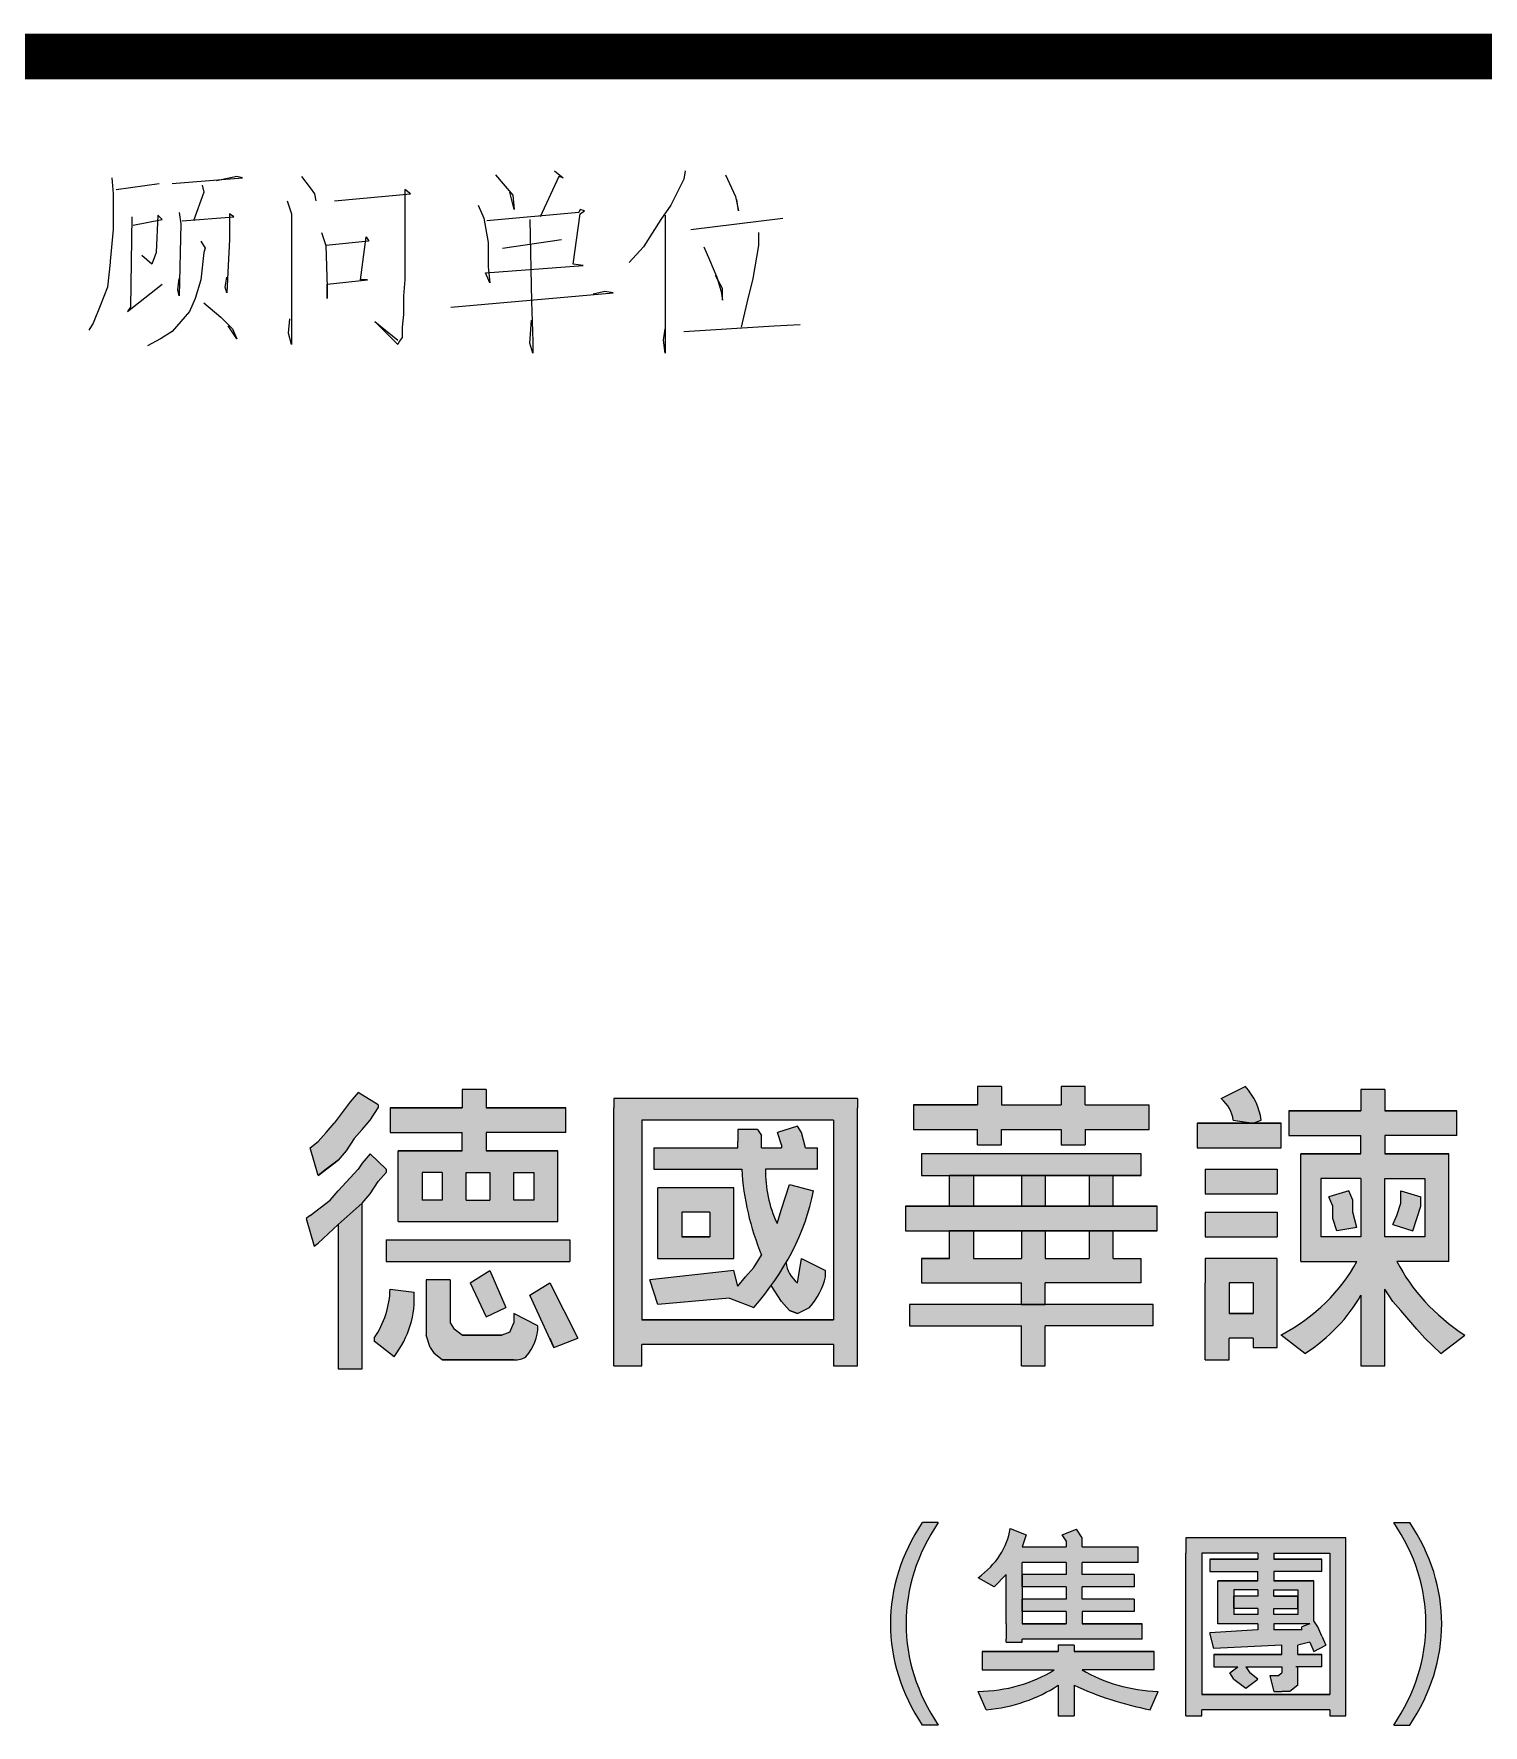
# Model space of a CAD drawing. Extents: x 38883873 to 41204444, y -39183004 to -36939090.
# Drawn here: x 39087629 to 39167029, y -39091943 to -38999254 of the extents above; entities that cross this region are included whole.
import ezdxf

# ---------------------------------------------------------------- set-up
doc = ezdxf.new("R2010")
doc.units = 0
doc.header["$LTSCALE"] = 1000
doc.header["$MEASUREMENT"] = 0
doc.layers.add('华谏图框', color=4, linetype='CONTINUOUS')

# ---------------------------------------------------------------- blocks, each defined once
blk = doc.blocks.new('A$C73152A60')
at = {"layer": '华谏图框'}
for points in [[(50.4, 384.3), (53.5, 349.6), (53.5, 270.9), (47.2, 201.6), (47.2, 198.4), (40.9, 144.9), (25.2, 103.9), (9.4, 66.1), (0, 50.4)], [(59.8, 359.1), (154.3, 371.7)], [(182.7, 371.7), (337, 384.3), (324.4, 387.4), (280.3, 378)], [(466.1, 387.4), (485, 362.2), (494.5, 349.6), (497.6, 333.9)], [(891.3, 390.6), (929.1, 346.5), (932.3, 315), (922.8, 352.8)], [(1020.5, 400), (1039.4, 384.3), (1029.9, 387.4), (989, 299.2)], [(1307.1, 400), (1303.9, 381.1), (1275.6, 324.4), (1253.5, 292.9), (1215.7, 233.1), (1184.3, 198.4)], [(1395.3, 390.6), (1417.3, 343.3), (1423.6, 311.8), (1420.5, 337)], [(248.8, 368.5), (252, 352.8), (229.9, 289.8)], [(434.6, 333.9), (444.1, 305.5), (444.1, 18.9), (437.8, 44.1), (440.9, 75.6)], [(538.6, 333.9), (705.5, 349.6), (692.9, 359.1), (692.9, 340.2), (692.9, 160.6), (689.8, 126), (689.8, 119.7), (689.8, 85), (686.6, 56.7), (686.6, 34.6), (680.3, 25.2), (677.2, 18.9), (626.8, 69.3), (677.2, 28.3)], [(94.5, 299.2), (91.3, 100.8), (85, 91.3), (160.6, 151.2)], [(97.6, 280.3), (160.6, 292.9), (151.2, 302.4), (148, 220.5), (138.6, 195.3), (116.5, 214.2)], [(198.4, 308.7), (201.6, 283.5), (198.4, 126), (195.3, 138.6), (198.4, 163.8)], [(204.7, 289.8), (318.1, 299.2), (308.7, 305.5), (308.7, 255.1), (308.7, 248.8), (305.5, 192.1), (302.4, 132.3), (299.2, 144.9), (302.4, 166.9)], [(853.5, 324.4), (866.1, 296.1), (875.6, 242.5), (875.6, 189), (878.7, 154.3), (869.3, 176.4), (1083.5, 192.1), (1061.4, 195.3), (1077.2, 305.5), (1086.6, 311.8), (1077.2, 315), (1074, 308.7), (872.4, 289.8)], [(1263, 302.4), (1263, 0), (1259.8, 28.3), (1263, 53.5)], [(510.2, 264.6), (519.7, 236.2), (522.8, 144.9), (522.8, 119.7), (522.8, 151.2), (611, 160.6), (595.3, 160.6), (607.9, 255.1), (614.2, 245.7), (519.7, 236.2)], [(966.9, 292.9), (970.1, 113.4), (973.2, 25.2), (973.2, 0), (966.9, 22), (970.1, 72.4)], [(1319.7, 270.9), (1521.3, 296.1)], [(1467.7, 264.6), (1467.7, 236.2), (1455.1, 163.8), (1442.5, 110.2), (1429.9, 56.7)], [(245.7, 245.7), (255.1, 229.9), (252, 220.5), (245.7, 160.6), (233.1, 119.7), (220.5, 91.3), (201.6, 69.3), (182.7, 47.2), (157.5, 31.5), (129.1, 15.7)], [(907.1, 229.9), (1036.2, 248.8)], [(1348, 233.1), (1360.6, 204.7), (1376.4, 166.9), (1385.8, 135.4), (1389, 116.5), (1389, 141.7), (1373.2, 170.1)], [(793.7, 100.8), (1149.6, 132.3), (1130.7, 135.4), (1105.5, 129.1)], [(252, 110.2), (289.8, 78.7), (315, 53.5), (324.4, 31.5), (305.5, 59.8)], [(1303.9, 47.2), (1502.4, 59.8), (1559.1, 63)]]:
    blk.add_lwpolyline(points, dxfattribs=at)
blk = doc.blocks.new('A$C1C444D54')
at = {"layer": '华谏图框'}
for points in [[(73.5, 404.1), (49, 404.1, 0.242424), (49, 0), (73.5, 0, -0.244331)], [(795.9, 404.1), (771.4, 404.1, -0.244331), (771.4, 0), (795.9, 0, 0.242424)]]:
    blk.add_hatch(color=256, dxfattribs=at).paths.add_polyline_path(points)
h = blk.add_hatch(color=256, dxfattribs=at)
h.paths.add_polyline_path([(379.6, 355.1), (293.9, 355.1), (293.9, 373.4), (285.3, 390.6), (263.3, 379.6), (269.4, 367.3), (269.4, 355.1), (202, 355.1), (208.2, 379.6), (183.7, 391.8, -0.174972), (134.7, 293.9), (159.2, 275.5), (177.5, 300), (177.5, 202), (177.5, 171.4), (177.5, 165.3), (202, 165.3), (202, 171.4), (385.7, 171.4), (385.7, 202), (293.9, 202), (293.9, 226.5), (373.4, 226.5), (373.4, 251), (293.9, 251), (293.9, 275.5), (373.4, 275.5), (373.4, 300), (293.9, 300), (293.9, 324.5), (379.6, 324.5)])
h.paths.add_polyline_path([(269.4, 324.5), (269.4, 300), (202, 300), (202, 275.5), (269.4, 275.5), (269.4, 251), (202, 251), (202, 226.5), (269.4, 226.5), (269.4, 202), (202, 202), (202, 226.5), (202, 251), (202, 275.5), (202, 300), (202, 324.5)], flags=17)
h.paths.add_polyline_path([(404.1, 146.9), (281.6, 146.9), (281.6, 159.2), (257.1, 159.2), (257.1, 146.9), (140.8, 146.9), (140.8, 110.2), (251, 110.2, -0.170147), (134.7, 67.3), (146.9, 30.6, 0.150591), (257.1, 79.6), (257.1, 18.4), (281.6, 18.4), (281.6, 79.6, 0.071068), (397.9, 30.6), (410.2, 67.3, -0.156101), (293.9, 110.2), (404.1, 110.2)])
h = blk.add_hatch(color=256, dxfattribs=at)
h.paths.add_polyline_path([(697.9, 373.4), (453, 373.4), (453, 361.2), (453, 342.8), (453, 18.4), (477.5, 18.4), (477.5, 30.6), (673.4, 30.6), (673.4, 18.4), (697.9, 18.4)])
h.paths.add_polyline_path([(563.2, 342.8), (563.2, 330.6), (489.8, 330.6), (489.8, 306.1), (563.2, 306.1), (563.2, 287.7), (502, 287.7), (502, 202), (563.2, 202), (563.2, 189.8), (489.8, 183.7), (495.9, 153.1), (600, 159.2), (600, 140.8), (495.9, 140.8), (495.9, 116.3), (532.6, 116.3), (520.4, 104.1), (526.5, 91.8), (538.7, 79.6), (544.9, 73.5), (563.2, 91.8), (551, 104.1), (544.9, 116.3), (600, 116.3), (600, 104.1), (593.8, 98), (581.6, 98), (587.7, 67.3), (600, 67.3), (612.2, 67.3), (624.5, 79.6), (624.5, 91.8), (624.5, 98), (624.5, 116.7), (661.2, 116.7), (661.2, 140.8), (624.5, 140.8), (624.5, 159.2), (642.8, 165.3), (648.9, 146.9), (667.3, 159.2), (661.2, 177.5), (655.1, 195.9), (648.9, 208.2), (648.9, 287.7), (587.7, 287.7), (587.7, 306.1), (661.2, 306.1), (661.2, 330.6), (587.7, 330.6), (587.7, 342.8), (673.4, 342.8), (673.4, 61.2), (477.5, 61.2), (477.5, 342.8)], flags=16)
h.paths.add_polyline_path([(526.5, 269.4), (563.2, 269.4), (563.2, 257.1), (526.5, 257.1), (526.5, 232.6), (563.2, 232.6), (563.2, 220.4), (526.5, 220.4), (526.5, 232.6), (526.5, 257.1)], flags=16)
h.paths.add_polyline_path([(587.7, 269.4), (624.5, 269.4), (624.5, 257.1), (624.5, 232.6), (624.5, 220.4), (587.7, 220.4), (587.7, 232.6), (624.5, 232.6), (624.5, 257.1), (587.7, 257.1)], flags=16)
h.paths.add_polyline_path([(587.7, 202), (642.8, 202), (630.6, 195.9), (630.6, 189.8), (587.7, 189.8)], flags=16)
for p, q in [((73.5, 404.1), (49, 404.1)), ((771.4, 404.1), (795.9, 404.1)), ((208.2, 379.6), (202, 355.1)), ((587.7, 342.8), (673.4, 342.8)), ((269.4, 324.5), (202, 324.5)), ((379.6, 324.5), (293.9, 324.5)), ((177.5, 300), (159.2, 275.5)), ((269.4, 300), (202, 300)), ((373.4, 300), (293.9, 300)), ((269.4, 275.5), (202, 275.5)), ((373.4, 275.5), (293.9, 275.5)), ((563.2, 269.4), (526.5, 269.4)), ((587.7, 269.4), (624.5, 269.4)), ((269.4, 251), (202, 251)), ((373.4, 251), (293.9, 251)), ((563.2, 257.1), (526.5, 257.1)), ((269.4, 226.5), (202, 226.5)), ((373.4, 226.5), (293.9, 226.5)), ((563.2, 220.4), (526.5, 220.4)), ((587.7, 232.6), (624.5, 232.6)), ((563.2, 202), (502, 202)), ((642.8, 202), (587.7, 202)), ((544.9, 116.3), (600, 116.3)), ((621.6, 116.7), (661.2, 116.7)), ((397.9, 30.6), (410.2, 67.3)), ((73.5, 0), (49, 0)), ((771.4, 0), (795.9, 0))]:
    blk.add_line(p, q, dxfattribs=at)
at = {"layer": '华谏图框', "color": 4}
for p, q in [((183.7, 391.8), (208.2, 379.6)), ((263.3, 379.6), (285.3, 390.6)), ((293.9, 373.4), (285.3, 390.6)), ((269.4, 367.3), (263.3, 379.6)), ((269.4, 367.3), (269.4, 355.1)), ((293.9, 355.1), (293.9, 373.4)), ((697.9, 373.4), (453, 373.4)), ((453, 373.4), (453, 361.2)), ((697.9, 18.4), (697.9, 373.4)), ((202, 355.1), (269.4, 355.1)), ((202, 355.1), (269.4, 355.1)), ((293.9, 355.1), (379.6, 355.1)), ((293.9, 355.1), (379.6, 355.1)), ((379.6, 324.5), (379.6, 355.1)), ((379.6, 355.1), (379.6, 355.1)), ((453, 361.2), (453, 342.8)), ((453, 18.4), (453, 342.8)), ((477.5, 342.8), (477.5, 61.2)), ((563.2, 342.8), (477.5, 342.8)), ((563.2, 342.8), (563.2, 330.6)), ((587.7, 342.8), (587.7, 330.6)), ((673.4, 342.8), (673.4, 61.2)), ((202, 300), (202, 324.5)), ((269.4, 324.5), (269.4, 300)), ((293.9, 300), (293.9, 324.5)), ((489.8, 330.6), (489.8, 306.1)), ((489.8, 330.6), (489.8, 330.6)), ((489.8, 330.6), (563.2, 330.6)), ((563.2, 330.6), (489.8, 330.6)), ((563.2, 330.6), (489.8, 330.6)), ((661.2, 330.6), (587.7, 330.6)), ((587.7, 330.6), (661.2, 330.6)), ((587.7, 330.6), (661.2, 330.6)), ((661.2, 306.1), (661.2, 330.6)), ((661.2, 330.6), (661.2, 330.6)), ((159.2, 275.5), (134.7, 293.9)), ((177.5, 202), (177.5, 300)), ((202, 275.5), (202, 300)), ((202, 300), (202, 275.5)), ((373.4, 300), (373.4, 275.5)), ((373.4, 300), (373.4, 300)), ((489.8, 306.1), (563.2, 306.1)), ((502, 202), (502, 287.7)), ((502, 287.7), (502, 287.7)), ((502, 287.7), (563.2, 287.7)), ((563.2, 287.7), (502, 287.7)), ((563.2, 287.7), (502, 287.7)), ((563.2, 287.7), (563.2, 306.1)), ((587.7, 306.1), (587.7, 287.7)), ((661.2, 306.1), (587.7, 306.1)), ((648.9, 287.7), (587.7, 287.7)), ((587.7, 287.7), (648.9, 287.7)), ((587.7, 287.7), (648.9, 287.7)), ((648.9, 208.2), (648.9, 287.7)), ((648.9, 287.7), (648.9, 287.7)), ((202, 275.5), (202, 251)), ((269.4, 275.5), (269.4, 251)), ((293.9, 251), (293.9, 275.5)), ((526.5, 269.4), (526.5, 257.1)), ((563.2, 269.4), (563.2, 257.1)), ((587.7, 257.1), (587.7, 269.4)), ((624.5, 269.4), (624.5, 257.1)), ((202, 226.5), (202, 251)), ((202, 251), (202, 226.5)), ((373.4, 251), (373.4, 226.5)), ((373.4, 251), (373.4, 251)), ((526.5, 232.6), (526.5, 257.1)), ((526.5, 257.1), (526.5, 232.6)), ((587.7, 257.1), (587.7, 257.1)), ((587.7, 257.1), (624.5, 257.1)), ((624.5, 257.1), (587.7, 257.1)), ((624.5, 257.1), (587.7, 257.1)), ((587.7, 257.1), (587.7, 257.1)), ((624.5, 232.6), (624.5, 257.1)), ((624.5, 257.1), (624.5, 232.6)), ((202, 226.5), (202, 202)), ((269.4, 226.5), (269.4, 202)), ((293.9, 226.5), (293.9, 202)), ((526.5, 232.6), (526.5, 220.4)), ((563.2, 232.6), (526.5, 232.6)), ((526.5, 220.4), (526.5, 220.4)), ((563.2, 232.6), (563.2, 220.4)), ((587.7, 220.4), (587.7, 232.6)), ((624.5, 220.4), (587.7, 220.4)), ((624.5, 232.6), (624.5, 220.4)), ((655.1, 195.9), (648.9, 208.2)), ((177.5, 202), (177.5, 171.4)), ((202, 202), (202, 202)), ((202, 202), (269.4, 202)), ((269.4, 202), (202, 202)), ((269.4, 202), (202, 202)), ((385.7, 202), (293.9, 202)), ((293.9, 202), (385.7, 202)), ((293.9, 202), (385.7, 202)), ((385.7, 171.4), (385.7, 202)), ((385.7, 202), (385.7, 202)), ((563.2, 189.8), (489.8, 183.7)), ((495.9, 153.1), (489.8, 183.7)), ((563.2, 202), (563.2, 189.8)), ((587.7, 202), (587.7, 189.8)), ((630.6, 189.8), (587.7, 189.8)), ((642.8, 202), (630.6, 195.9)), ((630.6, 189.8), (630.6, 195.9)), ((661.2, 177.5), (655.1, 195.9)), ((177.5, 165.3), (177.5, 171.4)), ((177.5, 165.3), (202, 165.3)), ((202, 165.3), (202, 171.4)), ((385.7, 171.4), (202, 171.4)), ((281.6, 159.2), (257.1, 159.2)), ((257.1, 159.2), (257.1, 146.9)), ((281.6, 159.2), (281.6, 146.9)), ((600, 159.2), (495.9, 153.1)), ((600, 140.8), (600, 159.2)), ((642.8, 165.3), (624.5, 159.2)), ((624.5, 140.8), (624.5, 159.2)), ((642.8, 165.3), (648.9, 146.9)), ((648.9, 146.9), (667.3, 159.2)), ((661.2, 177.5), (667.3, 159.2)), ((140.8, 146.9), (140.8, 110.2)), ((140.8, 146.9), (140.8, 146.9)), ((140.8, 146.9), (257.1, 146.9)), ((257.1, 146.9), (140.8, 146.9)), ((257.1, 146.9), (140.8, 146.9)), ((404.1, 146.9), (281.6, 146.9)), ((281.6, 146.9), (404.1, 146.9)), ((281.6, 146.9), (404.1, 146.9)), ((404.1, 110.2), (404.1, 146.9)), ((404.1, 146.9), (404.1, 146.9)), ((495.9, 140.8), (495.9, 116.3)), ((495.9, 140.8), (495.9, 140.8)), ((495.9, 140.8), (600, 140.8)), ((600, 140.8), (495.9, 140.8)), ((600, 140.8), (495.9, 140.8)), ((661.2, 140.8), (624.5, 140.8)), ((624.5, 140.8), (661.2, 140.8)), ((624.5, 140.8), (661.2, 140.8)), ((661.2, 116.3), (661.2, 140.8)), ((661.2, 140.8), (661.2, 140.8)), ((140.8, 110.2), (251, 110.2)), ((404.1, 110.2), (293.9, 110.2)), ((495.9, 116.3), (532.6, 116.3)), ((520.4, 104.1), (532.6, 116.3)), ((526.5, 91.8), (520.4, 104.1)), ((544.9, 116.3), (551, 104.1)), ((563.2, 91.8), (551, 104.1)), ((593.8, 98), (600, 104.1)), ((600, 116.3), (600, 104.1)), ((600, 116.3), (600, 116.3)), ((624.5, 98), (624.5, 116.3)), ((257.1, 79.6), (257.1, 18.4)), ((281.6, 79.6), (281.6, 18.4)), ((526.5, 91.8), (538.7, 79.6)), ((538.7, 79.6), (544.9, 73.5)), ((544.9, 73.5), (563.2, 91.8)), ((581.6, 98), (587.7, 67.3)), ((593.8, 98), (581.6, 98)), ((624.5, 79.6), (612.2, 67.3)), ((624.5, 91.8), (624.5, 98)), ((624.5, 79.6), (624.5, 91.8)), ((146.9, 30.6), (134.7, 67.3)), ((477.5, 61.2), (477.5, 61.2)), ((477.5, 61.2), (673.4, 61.2)), ((673.4, 61.2), (477.5, 61.2)), ((673.4, 61.2), (477.5, 61.2)), ((587.7, 67.3), (600, 67.3)), ((612.2, 67.3), (600, 67.3)), ((477.5, 18.4), (477.5, 30.6)), ((673.4, 30.6), (477.5, 30.6)), ((673.4, 30.6), (673.4, 18.4)), ((257.1, 18.4), (281.6, 18.4)), ((453, 18.4), (477.5, 18.4)), ((673.4, 18.4), (697.9, 18.4))]:
    blk.add_line(p, q, dxfattribs=at)
at = {"layer": '华谏图框'}
for centre, radius, start, end in [((441.2, 202), 441.2, 152.746, 207.254), ((462.2, 202), 438.1, 152.5398, 207.4602), ((23.5, 410.7), 161.3, 313.5856, 353.2843), ((382.6, 202), 438.1, 332.5398, 27.4602), ((403.7, 202), 441.2, 332.746, 27.254), ((131.7, 254.7), 187.4, 270.9124, 309.5373), ((419, 270.5), 203.4, 232.0305, 267.5198), ((122.6, 233.9), 204.7, 276.8348, 311.0902), ((511.2, 462.2), 446.2, 239.0362, 255.2964)]:
    blk.add_arc(centre, radius, start, end, dxfattribs=at)
blk = doc.blocks.new('A$C7B046B23')
at = {"layer": '华谏图框'}
h = blk.add_hatch(color=256, dxfattribs=at)
h.paths.add_polyline_path([(397.9, 520.4), (275.5, 520.4), (275.5, 557.1), (238.8, 557.1), (238.8, 520.4), (128.6, 520.4), (128.6, 471.4), (238.8, 471.4), (238.8, 434.7), (140.8, 434.7), (140.8, 293.9), (385.7, 293.9), (385.7, 434.7), (275.5, 434.7), (275.5, 471.4), (397.9, 471.4)])
h.paths.add_polyline_path([(281.6, 391.8), (281.6, 336.7), (244.9, 336.7), (244.9, 391.8)], flags=16)
h.paths.add_polyline_path([(318.4, 391.8), (349, 391.8), (349, 336.7), (318.4, 336.7)], flags=16)
h.paths.add_polyline_path([(208.2, 391.8), (208.2, 336.7), (177.5, 336.7), (177.5, 391.8)], flags=16)
h.paths.add_polyline_path([(404.1, 257.1), (122.4, 257.1), (122.4, 214.3), (404.1, 214.3)])
h.paths.add_polyline_path([(281.6, 195.9), (251, 171.4), (275.5, 104.1), (306.1, 122.4)])
h.paths.add_polyline_path([(220.4, 177.5), (183.7, 177.5), (183.7, 67.3), (189.8, 42.9), (195.9, 30.6), (208.2, 18.4), (318.4, 18.4, 0.236593), (336.7, 24.5, 0.150368), (355.1, 85.7), (318.4, 110.2), (318.4, 91.8), (312.2, 73.5), (300, 67.3), (238.8, 67.3), (226.5, 79.6), (220.4, 91.8)])
h.paths.add_polyline_path([(165.3, 153.1), (128.6, 159.2, -0.117748), (104.1, 61.2), (104.1, 55.1), (134.7, 24.5, 0.145946)])
h.paths.add_polyline_path([(373.4, 171.4), (342.8, 146.9), (379.6, 42.9), (416.3, 61.2)])
h.paths.add_polyline_path([(85.7, 330.6), (49, 287.7), (49, 0), (85.7, 0)])
h.paths.add_polyline_path([(98, 349), (110.2, 373.4), (122.4, 391.8), (122.4, 397.9), (98, 428.5), (85.7, 410.2), (79.6, 397.9), (49, 355.1), (36.7, 336.7), (6.1, 306.1), (0, 300), (12.2, 244.9), (18.4, 251), (49, 287.7), (85.7, 330.6)])
h.paths.add_polyline_path([(98, 495.9), (110.2, 520.4), (110.2, 526.5), (79.6, 551), (67.3, 532.6), (42.9, 489.8), (30.6, 471.4), (18.4, 453), (6.1, 440.8), (18.4, 385.7), (49, 416.3), (61.2, 434.7), (73.5, 459.2), (85.7, 477.5)])
h = blk.add_hatch(color=256, dxfattribs=at)
h.paths.add_polyline_path([(1291.8, 526.5), (1193.8, 526.5), (1193.8, 563.2), (1157.1, 563.2), (1157.1, 526.5), (1065.3, 526.5), (1065.3, 563.2), (1028.5, 563.2), (1028.5, 526.5), (930.6, 526.5), (930.6, 477.5), (1028.5, 477.5), (1028.5, 446.9), (1065.3, 446.9), (1065.3, 477.5), (1157.1, 477.5), (1157.1, 446.9), (1193.8, 446.9), (1193.8, 477.5), (1291.8, 477.5)])
h.paths.add_polyline_path([(1279.5, 428.5), (942.8, 428.5), (942.8, 385.7), (985.7, 385.7), (1279.5, 385.7)])
h.paths.add_polyline_path([(1132.6, 385.7), (1095.9, 385.7), (1095.9, 324.5), (1132.6, 324.5)])
h.paths.add_polyline_path([(1022.4, 385.7), (985.7, 385.7), (985.7, 324.5), (1022.4, 324.5)])
h.paths.add_polyline_path([(1236.7, 385.7), (1199.9, 385.7), (1199.9, 324.5), (1236.7, 324.5)])
h.paths.add_polyline_path([(1304, 324.5), (985.7, 324.5), (918.3, 324.5), (918.3, 275.5), (985.7, 275.5), (1304, 275.5)])
h.paths.add_polyline_path([(1022.4, 275.5), (985.7, 275.5), (985.7, 220.4), (942.8, 220.4), (942.8, 171.4), (1095.9, 171.4), (1095.9, 128.6), (1132.6, 128.6), (1132.6, 171.4), (1279.5, 171.4), (1279.5, 220.4), (1236.7, 220.4), (1236.7, 275.5), (1199.9, 275.5), (1199.9, 220.4), (1132.6, 220.4), (1132.6, 275.5), (1095.9, 275.5), (1095.9, 220.4), (1022.4, 220.4)])
h.paths.add_polyline_path([(1297.9, 128.6), (924.4, 128.6), (924.4, 85.7), (1095.9, 85.7), (1095.9, 6.1), (1132.6, 6.1), (1132.6, 85.7), (1297.9, 85.7)])
h = blk.add_hatch(color=256, dxfattribs=at)
h.paths.add_polyline_path([(1438.7, 563.2), (1402, 538.7, -0.173214), (1420.3, 495.9), (1450.9, 489.8), (1463.2, 495.9, 0.133918)])
h.paths.add_polyline_path([(1493.8, 489.8), (1426.5, 489.8), (1365.2, 489.8), (1365.2, 440.8), (1493.8, 440.8)])
h.paths.add_polyline_path([(1487.7, 397.9), (1377.5, 397.9), (1377.5, 349), (1487.7, 349)])
h.paths.add_polyline_path([(1487.7, 312.2), (1377.5, 312.2), (1377.5, 263.3), (1487.7, 263.3)])
h.paths.add_polyline_path([(1487.7, 220.4), (1377.5, 220.4), (1377.5, 195.9), (1377.5, 171.4), (1377.5, 18.4), (1414.2, 18.4), (1414.2, 61.2), (1450.9, 61.2), (1450.9, 42.9), (1487.7, 42.9)])
h.paths.add_polyline_path([(1450.9, 171.4), (1450.9, 110.2), (1414.2, 110.2), (1414.2, 171.4)], flags=16)
h = blk.add_hatch(color=256, dxfattribs=at)
h.paths.add_polyline_path([(1763.2, 514.3), (1653, 514.3), (1653, 557.1), (1616.2, 557.1), (1616.2, 514.3), (1506, 514.3), (1506, 465.3), (1616.2, 465.3), (1616.2, 428.5), (1524.4, 428.5), (1524.4, 214.3), (1610.1, 214.3, -0.143756), (1493.8, 67.3), (1530.5, 30.6, 0.11334), (1616.2, 146.9), (1616.2, 6.1), (1653, 6.1), (1653, 159.2), (1665.2, 134.7), (1677.5, 116.3), (1689.7, 98), (1702, 79.6), (1714.2, 61.2), (1738.7, 30.6), (1775.4, 67.3, -0.122545), (1671.3, 214.3), (1750.9, 214.3), (1750.9, 428.5), (1653, 428.5), (1653, 465.3), (1763.2, 465.3)])
h.paths.add_polyline_path([(1653, 379.6), (1714.2, 379.6), (1714.2, 263.3), (1653, 263.3)], flags=16)
h.paths.add_polyline_path([(1616.2, 379.6), (1616.2, 263.3), (1555, 263.3), (1555, 379.6)], flags=16)
h.paths.add_polyline_path([(1677.5, 355.1), (1708.1, 342.8), (1708.1, 324.5), (1702, 300), (1695.8, 275.5), (1665.2, 287.7), (1671.3, 306.1), (1677.5, 330.6)], flags=0)
h.paths.add_polyline_path([(1597.9, 355.1), (1604, 336.7), (1604, 312.2), (1610.1, 281.6), (1579.5, 275.5), (1573.4, 300), (1573.4, 324.5), (1567.3, 342.8)], flags=0)
h = blk.add_hatch(color=256, dxfattribs=at)
h.paths.add_polyline_path([(471.4, 538.7), (471.4, 520.4), (471.4, 6.1), (514.3, 6.1), (514.3, 49), (808.1, 49), (808.1, 6.1), (844.9, 6.1), (844.9, 520.4), (844.9, 538.7)])
h.paths.add_polyline_path([(808.1, 495.9), (514.3, 495.9), (514.3, 483.6), (514.3, 98), (808.1, 98), (808.1, 483.6)], flags=16)
h = blk.add_hatch(color=256, dxfattribs=at)
h.paths.add_polyline_path([(783.6, 440.8), (765.3, 440.8), (759.1, 471.4), (753, 483.6), (722.4, 471.4), (728.5, 446.9), (728.5, 440.8), (697.9, 440.8), (697.9, 465.3), (691.8, 477.5), (661.2, 477.5), (661.2, 453), (661.2, 440.8), (532.6, 440.8), (532.6, 397.9), (667.3, 397.9, 0.065313), (697.9, 226.5), (685.7, 202), (673.4, 183.7), (661.2, 165.3), (655.1, 195.9), (526.5, 177.5), (538.7, 128.6), (648.9, 140.8), (685.7, 122.4, 0.110811), (777.5, 355.1), (740.8, 367.3), (734.7, 342.8), (728.5, 318.4), (721.5, 290.2, -0.092641), (704, 397.9), (783.6, 397.9)])
h.paths.add_polyline_path([(795.9, 183.7), (795.9, 195.9), (759.1, 220.4), (753, 171.4, -0.173214), (735.3, 211.7, -0.022196), (712.7, 166.4), (728.5, 134.7), (740.8, 116.3), (753, 110.2), (771.4, 122.4, 0.102095)])
h.paths.add_polyline_path([(655.1, 361.2), (538.7, 361.2), (538.7, 220.4), (655.1, 220.4)], flags=17)
h.paths.add_polyline_path([(618.3, 263.3), (575.5, 263.3), (575.5, 312.2), (618.3, 312.2)], flags=16)
blk.add_hatch(color=256, dxfattribs=at).paths.add_polyline_path([(1279.5, 220.4), (1236.7, 220.4), (1236.7, 275.5), (1199.9, 275.5), (1199.9, 220.4), (1132.6, 220.4), (1132.6, 275.5), (1095.9, 275.5), (1095.9, 220.4), (1022.4, 220.4), (1022.4, 275.5), (985.7, 275.5), (985.7, 220.4), (942.8, 220.4), (942.8, 171.4), (1095.9, 171.4), (1095.9, 128.6), (1132.6, 128.6), (1132.6, 171.4), (1279.5, 171.4)])
at = {"layer": '华谏图框', "color": 4}
for p, q in [((79.6, 551), (67.3, 532.6)), ((110.2, 526.5), (79.6, 551)), ((275.5, 557.1), (238.8, 557.1)), ((238.8, 557.1), (238.8, 520.4)), ((275.5, 557.1), (275.5, 520.4)), ((1065.3, 563.2), (1028.5, 563.2)), ((1028.5, 563.2), (1028.5, 526.5)), ((1065.3, 563.2), (1065.3, 526.5)), ((1193.8, 563.2), (1157.1, 563.2)), ((1157.1, 563.2), (1157.1, 526.5)), ((1193.8, 526.5), (1193.8, 563.2)), ((1402, 538.7), (1438.7, 563.2)), ((1653, 557.1), (1616.2, 557.1)), ((1616.2, 557.1), (1616.2, 514.3)), ((1653, 557.1), (1653, 514.3)), ((98, 495.9), (110.2, 520.4)), ((110.2, 526.5), (110.2, 520.4)), ((128.6, 520.4), (128.6, 471.4)), ((128.6, 520.4), (128.6, 520.4)), ((128.6, 520.4), (238.8, 520.4)), ((238.8, 520.4), (128.6, 520.4)), ((238.8, 520.4), (128.6, 520.4)), ((397.9, 520.4), (275.5, 520.4)), ((275.5, 520.4), (397.9, 520.4)), ((275.5, 520.4), (397.9, 520.4)), ((397.9, 471.4), (397.9, 520.4)), ((397.9, 520.4), (397.9, 520.4)), ((844.9, 538.7), (471.4, 538.7)), ((471.4, 538.7), (471.4, 520.4)), ((471.4, 6.1), (471.4, 520.4)), ((844.9, 538.7), (844.9, 520.4)), ((844.9, 6.1), (844.9, 520.4)), ((930.6, 526.5), (930.6, 477.5)), ((930.6, 526.5), (930.6, 526.5)), ((930.6, 526.5), (1028.5, 526.5)), ((1028.5, 526.5), (930.6, 526.5)), ((1028.5, 526.5), (930.6, 526.5)), ((1065.3, 526.5), (1157.1, 526.5)), ((1065.3, 526.5), (1157.1, 526.5)), ((1193.8, 526.5), (1291.8, 526.5)), ((1193.8, 526.5), (1291.8, 526.5)), ((1291.8, 477.5), (1291.8, 526.5)), ((1291.8, 526.5), (1291.8, 526.5)), ((85.7, 477.5), (98, 495.9)), ((514.3, 495.9), (514.3, 483.6)), ((808.1, 495.9), (514.3, 495.9)), ((808.1, 495.9), (808.1, 483.6)), ((1420.3, 495.9), (1450.9, 489.8)), ((1420.3, 495.9), (1450.9, 489.8)), ((1450.9, 489.8), (1463.2, 495.9)), ((1506, 514.3), (1506, 465.3)), ((1506, 514.3), (1506, 514.3)), ((1506, 514.3), (1616.2, 514.3)), ((1616.2, 514.3), (1506, 514.3)), ((1616.2, 514.3), (1506, 514.3)), ((1763.2, 514.3), (1653, 514.3)), ((1653, 514.3), (1763.2, 514.3)), ((1653, 514.3), (1763.2, 514.3)), ((1763.2, 465.3), (1763.2, 514.3)), ((1763.2, 514.3), (1763.2, 514.3)), ((18.4, 453), (30.6, 471.4)), ((30.6, 471.4), (42.9, 489.8)), ((73.5, 459.2), (85.7, 477.5)), ((128.6, 471.4), (238.8, 471.4)), ((238.8, 434.7), (238.8, 471.4)), ((275.5, 471.4), (275.5, 434.7)), ((397.9, 471.4), (275.5, 471.4)), ((514.3, 483.6), (514.3, 98)), ((691.8, 477.5), (661.2, 477.5)), ((661.2, 477.5), (661.2, 453)), ((691.8, 477.5), (697.9, 465.3)), ((753, 483.6), (722.4, 471.4)), ((728.5, 446.9), (722.4, 471.4)), ((759.1, 471.4), (753, 483.6)), ((765.3, 440.8), (759.1, 471.4)), ((808.1, 483.6), (808.1, 98)), ((930.6, 477.5), (1028.5, 477.5)), ((1028.5, 446.9), (1028.5, 477.5)), ((1065.3, 446.9), (1065.3, 477.5)), ((1065.3, 477.5), (1157.1, 477.5)), ((1157.1, 477.5), (1157.1, 446.9)), ((1193.8, 477.5), (1193.8, 446.9)), ((1193.8, 477.5), (1291.8, 477.5)), ((1365.2, 489.8), (1365.2, 440.8)), ((1365.2, 489.8), (1365.2, 489.8)), ((1365.2, 489.8), (1426.5, 489.8)), ((1426.5, 489.8), (1365.2, 489.8)), ((1426.5, 489.8), (1365.2, 489.8)), ((1493.8, 489.8), (1426.5, 489.8)), ((1493.8, 489.8), (1426.5, 489.8)), ((1426.5, 489.8), (1450.9, 489.8)), ((1450.9, 489.8), (1426.5, 489.8)), ((1493.8, 489.8), (1450.9, 489.8)), ((1450.9, 489.8), (1493.8, 489.8)), ((1450.9, 489.8), (1493.8, 489.8)), ((1493.8, 440.8), (1493.8, 489.8)), ((1493.8, 489.8), (1493.8, 489.8)), ((6.1, 440.8), (18.4, 453)), ((18.4, 385.7), (6.1, 440.8)), ((532.6, 440.8), (532.6, 397.9)), ((532.6, 440.8), (532.6, 440.8)), ((532.6, 440.8), (661.2, 440.8)), ((661.2, 440.8), (661.2, 453)), ((697.9, 440.8), (697.9, 465.3)), ((697.9, 440.8), (728.5, 440.8)), ((728.5, 446.9), (728.5, 440.8)), ((765.3, 440.8), (783.6, 440.8)), ((783.6, 397.9), (783.6, 440.8)), ((783.6, 440.8), (783.6, 440.8)), ((1028.5, 446.9), (1065.3, 446.9)), ((1157.1, 446.9), (1193.8, 446.9)), ((1365.2, 440.8), (1493.8, 440.8)), ((1506, 465.3), (1616.2, 465.3)), ((1616.2, 428.5), (1616.2, 465.3)), ((1653, 465.3), (1653, 428.5)), ((1763.2, 465.3), (1653, 465.3)), ((18.4, 385.7), (49, 416.3)), ((49, 416.3), (18.4, 385.7)), ((49, 416.3), (30.6, 397.9)), ((61.2, 434.7), (49, 416.3)), ((98, 428.5), (85.7, 410.2)), ((122.4, 397.9), (98, 428.5)), ((140.8, 293.9), (140.8, 434.7)), ((140.8, 434.7), (140.8, 434.7)), ((140.8, 434.7), (238.8, 434.7)), ((238.8, 434.7), (140.8, 434.7)), ((238.8, 434.7), (140.8, 434.7)), ((385.7, 434.7), (275.5, 434.7)), ((275.5, 434.7), (385.7, 434.7)), ((275.5, 434.7), (385.7, 434.7)), ((385.7, 293.9), (385.7, 434.7)), ((385.7, 434.7), (385.7, 434.7)), ((1279.5, 428.5), (942.8, 428.5)), ((942.8, 428.5), (942.8, 385.7)), ((1279.5, 385.7), (1279.5, 428.5)), ((1524.4, 214.3), (1524.4, 428.5)), ((1524.4, 428.5), (1524.4, 428.5)), ((1524.4, 428.5), (1616.2, 428.5)), ((1616.2, 428.5), (1524.4, 428.5)), ((1616.2, 428.5), (1524.4, 428.5)), ((1750.9, 428.5), (1653, 428.5)), ((1653, 428.5), (1750.9, 428.5)), ((1653, 428.5), (1750.9, 428.5)), ((1750.9, 428.5), (1750.9, 428.5)), ((1750.9, 214.3), (1750.9, 428.5)), ((30.6, 397.9), (18.4, 385.7)), ((110.2, 373.4), (122.4, 391.8)), ((122.4, 397.9), (122.4, 391.8)), ((177.5, 391.8), (177.5, 336.7)), ((208.2, 391.8), (177.5, 391.8)), ((208.2, 391.8), (208.2, 336.7)), ((244.9, 336.7), (244.9, 391.8)), ((281.6, 391.8), (281.6, 336.7)), ((318.4, 336.7), (318.4, 391.8)), ((349, 391.8), (349, 336.7)), ((532.6, 397.9), (667.3, 397.9)), ((783.6, 397.9), (704, 397.9)), ((1377.5, 397.9), (1377.5, 349)), ((1377.5, 397.9), (1487.7, 397.9)), ((1487.7, 397.9), (1487.7, 349)), ((98, 349), (110.2, 373.4)), ((734.7, 342.8), (740.8, 367.3)), ((740.8, 367.3), (777.5, 355.1)), ((942.8, 385.7), (985.7, 385.7)), ((985.7, 385.7), (1279.5, 385.7)), ((1022.4, 385.7), (985.7, 385.7)), ((985.7, 385.7), (1022.4, 385.7)), ((985.7, 324.5), (985.7, 385.7)), ((985.7, 385.7), (1279.5, 385.7)), ((1022.4, 385.7), (1022.4, 324.5)), ((1279.5, 385.7), (1022.4, 385.7)), ((1095.9, 385.7), (1095.9, 324.5)), ((1095.9, 385.7), (1132.6, 385.7)), ((1132.6, 385.7), (1132.6, 324.5)), ((1236.7, 385.7), (1199.9, 385.7)), ((1199.9, 385.7), (1199.9, 324.5)), ((1236.7, 324.5), (1236.7, 385.7)), ((1555, 379.6), (1555, 263.3)), ((1616.2, 379.6), (1555, 379.6)), ((1616.2, 379.6), (1616.2, 263.3)), ((1653, 263.3), (1653, 379.6)), ((1653, 379.6), (1714.2, 379.6)), ((1714.2, 379.6), (1714.2, 263.3)), ((36.7, 336.7), (49, 355.1)), ((85.7, 330.6), (98, 349)), ((655.1, 361.2), (538.7, 361.2)), ((538.7, 220.4), (538.7, 361.2)), ((655.1, 220.4), (655.1, 361.2)), ((728.5, 318.4), (734.7, 342.8)), ((1377.5, 349), (1487.7, 349)), ((1597.9, 355.1), (1567.3, 342.8)), ((1573.4, 324.5), (1567.3, 342.8)), ((1604, 336.7), (1597.9, 355.1)), ((1677.5, 355.1), (1708.1, 342.8)), ((1677.5, 330.6), (1677.5, 355.1)), ((1708.1, 324.5), (1708.1, 342.8)), ((49, 287.7), (85.7, 330.6)), ((85.7, 330.6), (49, 287.7)), ((85.7, 0), (85.7, 330.6)), ((177.5, 336.7), (177.5, 336.7)), ((208.2, 336.7), (177.5, 336.7)), ((575.5, 312.2), (575.5, 263.3)), ((618.3, 312.2), (575.5, 312.2)), ((618.3, 312.2), (618.3, 263.3)), ((721.5, 290.2), (728.5, 318.4)), ((918.3, 324.5), (918.3, 275.5)), ((918.3, 324.5), (918.3, 324.5)), ((918.3, 324.5), (985.7, 324.5)), ((985.7, 324.5), (918.3, 324.5)), ((985.7, 324.5), (918.3, 324.5)), ((1304, 324.5), (985.7, 324.5)), ((1304, 324.5), (985.7, 324.5)), ((985.7, 324.5), (1022.4, 324.5)), ((1022.4, 324.5), (985.7, 324.5)), ((1304, 324.5), (1022.4, 324.5)), ((1022.4, 324.5), (1304, 324.5)), ((1022.4, 324.5), (1304, 324.5)), ((1095.9, 324.5), (1132.6, 324.5)), ((1199.9, 324.5), (1236.7, 324.5)), ((1304, 275.5), (1304, 324.5)), ((1304, 324.5), (1304, 324.5)), ((1377.5, 312.2), (1377.5, 263.3)), ((1377.5, 312.2), (1487.7, 312.2)), ((1487.7, 312.2), (1487.7, 263.3)), ((1573.4, 300), (1573.4, 324.5)), ((1604, 312.2), (1604, 336.7)), ((1610.1, 281.6), (1604, 312.2)), ((1671.3, 306.1), (1677.5, 330.6)), ((1702, 300), (1708.1, 324.5)), ((6.1, 306.1), (0, 300)), ((0, 300), (12.2, 244.9)), ((49, 287.7), (49, 0)), ((140.8, 293.9), (385.7, 293.9)), ((1579.5, 275.5), (1573.4, 300)), ((1665.2, 287.7), (1671.3, 306.1)), ((1665.2, 287.7), (1695.8, 275.5)), ((1695.8, 275.5), (1702, 300)), ((575.5, 263.3), (575.5, 263.3)), ((575.5, 263.3), (618.3, 263.3)), ((618.3, 263.3), (575.5, 263.3)), ((618.3, 263.3), (575.5, 263.3)), ((918.3, 275.5), (985.7, 275.5)), ((985.7, 275.5), (1304, 275.5)), ((1022.4, 275.5), (985.7, 275.5)), ((985.7, 275.5), (1022.4, 275.5)), ((985.7, 220.4), (985.7, 275.5)), ((985.7, 275.5), (1304, 275.5)), ((1022.4, 275.5), (1022.4, 220.4)), ((1304, 275.5), (1022.4, 275.5)), ((1095.9, 275.5), (1095.9, 220.4)), ((1095.9, 275.5), (1132.6, 275.5)), ((1132.6, 275.5), (1132.6, 220.4)), ((1236.7, 275.5), (1199.9, 275.5)), ((1199.9, 275.5), (1199.9, 220.4)), ((1236.7, 220.4), (1236.7, 275.5)), ((1377.5, 263.3), (1487.7, 263.3)), ((1555, 263.3), (1555, 263.3)), ((1610.1, 281.6), (1579.5, 275.5)), ((12.2, 244.9), (18.4, 251)), ((122.4, 257.1), (122.4, 214.3)), ((122.4, 257.1), (404.1, 257.1)), ((404.1, 257.1), (404.1, 214.3)), ((122.4, 214.3), (404.1, 214.3)), ((538.7, 220.4), (655.1, 220.4)), ((685.7, 202), (697.9, 226.5)), ((759.1, 220.4), (795.9, 195.9)), ((942.8, 220.4), (942.8, 171.4)), ((942.8, 220.4), (942.8, 220.4)), ((942.8, 220.4), (985.7, 220.4)), ((985.7, 220.4), (942.8, 220.4)), ((985.7, 220.4), (942.8, 220.4)), ((1279.5, 171.4), (1279.5, 220.4)), ((1279.5, 220.4), (1279.5, 220.4)), ((1487.7, 220.4), (1377.5, 220.4)), ((1377.5, 220.4), (1377.5, 195.9)), ((1487.7, 42.9), (1487.7, 220.4)), ((1524.4, 214.3), (1610.1, 214.3)), ((1750.9, 214.3), (1671.3, 214.3)), ((251, 171.4), (281.6, 195.9)), ((655.1, 195.9), (526.5, 177.5)), ((661.2, 165.3), (655.1, 195.9)), ((661.2, 165.3), (673.4, 183.7)), ((673.4, 183.7), (685.7, 202)), ((795.9, 183.7), (795.9, 195.9)), ((1377.5, 195.9), (1377.5, 171.4)), ((128.6, 159.2), (165.3, 153.1)), ((220.4, 177.5), (183.7, 177.5)), ((183.7, 177.5), (183.7, 67.3)), ((220.4, 177.5), (220.4, 91.8)), ((342.8, 146.9), (373.4, 171.4)), ((538.7, 128.6), (526.5, 177.5)), ((661.2, 165.3), (661.2, 165.3)), ((728.5, 134.7), (712.7, 166.4)), ((942.8, 171.4), (1095.9, 171.4)), ((1095.9, 128.6), (1095.9, 171.4)), ((1132.6, 128.6), (1132.6, 171.4)), ((1279.5, 171.4), (1132.6, 171.4)), ((1377.5, 18.4), (1377.5, 171.4)), ((1414.2, 171.4), (1414.2, 110.2)), ((1450.9, 171.4), (1414.2, 171.4)), ((1450.9, 171.4), (1450.9, 110.2)), ((1665.2, 134.7), (1653, 159.2)), ((1653, 6.1), (1653, 159.2)), ((648.9, 140.8), (538.7, 128.6)), ((648.9, 140.8), (685.7, 122.4)), ((740.8, 116.3), (728.5, 134.7)), ((1616.2, 146.9), (1616.2, 6.1)), ((1677.5, 116.3), (1665.2, 134.7)), ((275.5, 104.1), (306.1, 122.4)), ((318.4, 110.2), (318.4, 91.8)), ((355.1, 85.7), (318.4, 110.2)), ((740.8, 116.3), (753, 110.2)), ((753, 110.2), (740.8, 116.3)), ((740.8, 116.3), (753, 110.2)), ((753, 110.2), (771.4, 122.4)), ((753, 110.2), (753, 110.2)), ((1297.9, 128.6), (924.4, 128.6)), ((924.4, 128.6), (924.4, 85.7)), ((1095.9, 128.6), (1132.6, 128.6)), ((1297.9, 85.7), (1297.9, 128.6)), ((1414.2, 110.2), (1414.2, 110.2)), ((1414.2, 110.2), (1450.9, 110.2)), ((1450.9, 110.2), (1414.2, 110.2)), ((1450.9, 110.2), (1414.2, 110.2)), ((1689.7, 98), (1677.5, 116.3)), ((220.4, 91.8), (226.5, 79.6)), ((238.8, 67.3), (226.5, 79.6)), ((312.2, 73.5), (318.4, 91.8)), ((514.3, 98), (514.3, 98)), ((514.3, 98), (808.1, 98)), ((808.1, 98), (514.3, 98)), ((808.1, 98), (514.3, 98)), ((924.4, 85.7), (1095.9, 85.7)), ((1095.9, 6.1), (1095.9, 85.7)), ((1132.6, 6.1), (1132.6, 85.7)), ((1297.9, 85.7), (1132.6, 85.7)), ((1702, 79.6), (1689.7, 98)), ((1714.2, 61.2), (1702, 79.6)), ((104.1, 61.2), (104.1, 55.1)), ((134.7, 24.5), (104.1, 55.1)), ((189.8, 42.9), (183.7, 67.3)), ((238.8, 67.3), (238.8, 67.3)), ((238.8, 67.3), (300, 67.3)), ((300, 67.3), (238.8, 67.3)), ((300, 67.3), (238.8, 67.3)), ((312.2, 73.5), (300, 67.3)), ((312.2, 73.5), (312.2, 73.5)), ((373.4, 61.2), (379.6, 42.9)), ((379.6, 42.9), (416.3, 61.2)), ((1414.2, 18.4), (1414.2, 61.2)), ((1450.9, 61.2), (1414.2, 61.2)), ((1450.9, 61.2), (1450.9, 42.9)), ((1530.5, 30.6), (1493.8, 67.3)), ((1738.7, 30.6), (1714.2, 61.2)), ((1738.7, 30.6), (1775.4, 67.3)), ((189.8, 42.9), (195.9, 30.6)), ((208.2, 18.4), (195.9, 30.6)), ((514.3, 6.1), (514.3, 49)), ((808.1, 49), (514.3, 49)), ((808.1, 49), (808.1, 6.1)), ((1450.9, 42.9), (1487.7, 42.9)), ((49, 0), (85.7, 0)), ((208.2, 18.4), (220.4, 18.4)), ((318.4, 18.4), (208.2, 18.4)), ((208.2, 18.4), (318.4, 18.4)), ((220.4, 18.4), (318.4, 18.4)), ((471.4, 6.1), (514.3, 6.1)), ((808.1, 6.1), (844.9, 6.1)), ((1095.9, 6.1), (1132.6, 6.1)), ((1377.5, 18.4), (1414.2, 18.4)), ((1616.2, 6.1), (1653, 6.1))]:
    blk.add_line(p, q, dxfattribs=at)
at = {"layer": '华谏图框'}
for p, q in [((67.3, 532.6), (42.9, 489.8)), ((73.5, 459.2), (61.2, 434.7)), ((49, 355.1), (79.6, 397.9)), ((85.7, 410.2), (79.6, 397.9)), ((244.9, 391.8), (281.6, 391.8)), ((318.4, 391.8), (349, 391.8)), ((6.1, 306.1), (36.7, 336.7)), ((244.9, 336.7), (281.6, 336.7)), ((349, 336.7), (318.4, 336.7)), ((49, 287.7), (18.4, 251)), ((1616.2, 263.3), (1555, 263.3)), ((1714.2, 263.3), (1653, 263.3)), ((753, 171.4), (759.1, 220.4)), ((1022.4, 220.4), (1095.9, 220.4)), ((1132.6, 220.4), (1199.9, 220.4)), ((1236.7, 220.4), (1279.5, 220.4)), ((281.6, 195.9), (306.1, 122.4)), ((251, 171.4), (275.5, 104.1)), ((373.4, 171.4), (416.3, 61.2)), ((379.6, 42.9), (342.8, 146.9))]:
    blk.add_line(p, q, dxfattribs=at)
for centre, radius, start, end in [((1327.5, 484.7), 136.2, 4.728, 35.2382), ((1351.2, 491.6), 69.3, 3.5448, 42.8524), ((1336, 428.9), 669.4, 182.6509, 197.5984), ((1000.9, 390.8), 297, 178.621, 199.7924), ((213.2, 443.4), 571.2, 325.8126, 351.1054), ((800.6, 216.4), 65.5, 184.0872, 223.3948), ((1301.7, 338.9), 332.6, 305.2714, 337.9936), ((2018.6, 349.9), 372.8, 201.3383, 229.2841), ((635.3, 212.4), 163.1, 326.5397, 349.8575), ((-88.8, 161.5), 217.3, 332.5327, 359.3948), ((-65.5, 140.1), 231.2, 330.0005, 3.2145), ((1320.1, 275.4), 322.8, 310.683, 336.5483), ((246.4, 84.9), 108.7, 326.198, 0.4035), ((321.4, 39.7), 21.6, 261.8129, 315.057)]:
    blk.add_arc(centre, radius, start, end, dxfattribs=at)
blk = doc.blocks.new('A$C58BE546E')
at = {"layer": '华谏图框'}
blk.add_blockref('A$C7B046B23', (0, 0), dxfattribs=at)

msp = doc.modelspace()

# ---------------------------------------------------------------- linework, layer by layer
at = {"layer": '华谏图框', "const_width": 2500}
msp.add_lwpolyline([(40343873, -39000504), (38908873, -39000504)], dxfattribs=at)

# ---------------------------------------------------------------- block references
at = {"layer": '华谏图框', "zscale": 25}
for name, p, xscale, yscale in [('A$C73152A60', (39090635, -39016754), 25, 25), ('A$C58BE546E', (39102551, -39072422), 35.74999999254942, 27.5000000372529), ('A$C1C444D54', (39134553, -39091943), 35.74999999254942, 27.5000000372529)]:
    msp.add_blockref(name, p, dxfattribs=dict(at, xscale=xscale, yscale=yscale))

doc.saveas('drawing.dxf')
